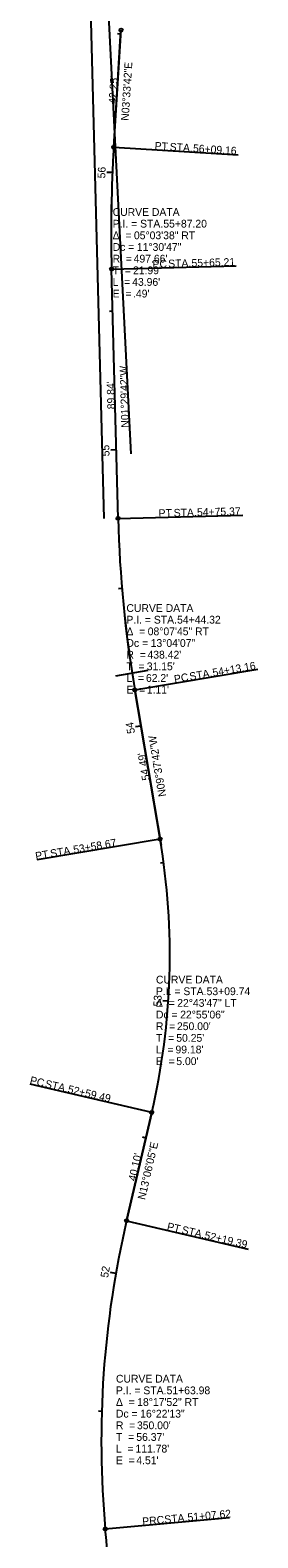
# Model space of a CAD drawing. Extents: x 152603 to 152802, y 326513 to 331516.
# Drawn here: x 152674 to 152757, y 330014 to 330557 of the extents above; entities that cross this region are included whole.
import ezdxf

# ---------------------------------------------------------------- set-up
doc = ezdxf.new("R2010")
doc.units = 0
for name, color, linetype in [('Default', 7, 'Continuous'), ('GE_P_Alignment', 7, 'Continuous'), ('GE_P_Alignment_100_Bearings', 7, 'Continuous'), ('GE_P_Alignment_100_Cardinal_Points', 7, 'Continuous'), ('GE_P_Alignment_100_Curve_Data', 7, 'Continuous'), ('GE_P_Alignment_100_Distances', 7, 'Continuous'), ('GE_P_Alignment_100_Stations', 7, 'Continuous'), ('PV_P_EOP', 7, 'Continuous'), ('SC_Scratch10', 7, 'Continuous'), ('SC_Scratch15', 7, 'Continuous')]:
    doc.layers.add(name, color=color, linetype=linetype)

msp = doc.modelspace()

# ---------------------------------------------------------------- linework, layer by layer
at = {"layer": 'Default'}
for p, q in [((152704.63, 330515.2), (152707.24, 330557.38)), ((152712.22, 330319.6), (152721.7, 330263.71)), ((152721.7, 330263.71), (152721.7, 330263.71)), ((152718.34, 330167.4), (152709.25, 330128.34))]:
    msp.add_line(p, q, dxfattribs=at)
for centre, radius, start, end in [((153203.68, 330484.32), 500, 176.4582, 181.4951), ((152474.85, 330224.07), 250, 346.8985, 9.6283), ((153050.14, 330049), 350, 166.8985, 185.1963)]:
    msp.add_arc(centre, radius, start, end, dxfattribs=at)
at = {"layer": 'GE_P_Alignment'}
for p, q in [((152704.63, 330515.2), (152707.26, 330557.38)), ((152704.63, 330515.2), (152707.26, 330557.38)), ((152704.63, 330515.2), (152707.26, 330557.38)), ((152706.19, 330381.46), (152703.84, 330471.27)), ((152706.19, 330381.46), (152703.84, 330471.27)), ((152706.19, 330381.46), (152703.85, 330471.27)), ((152706.19, 330381.46), (152703.85, 330471.27)), ((152706.19, 330381.46), (152703.85, 330471.27)), ((152721.33, 330265.88), (152712.22, 330319.6)), ((152721.33, 330265.88), (152712.22, 330319.6)), ((152721.33, 330265.88), (152712.22, 330319.6)), ((152721.33, 330265.88), (152712.22, 330319.6)), ((152721.33, 330265.88), (152712.22, 330319.6)), ((152709.25, 330128.34), (152718.34, 330167.4)), ((152709.25, 330128.34), (152718.34, 330167.4)), ((152709.25, 330128.34), (152718.34, 330167.4)), ((152709.25, 330128.34), (152718.34, 330167.4)), ((152709.25, 330128.34), (152718.34, 330167.4))]:
    msp.add_line(p, q, dxfattribs=at)
for centre, radius, start, end in [((153201.33, 330484.29), 497.66, 176.4383, 181.499), ((153201.33, 330484.29), 497.66, 176.4383, 181.499), ((153201.33, 330484.29), 497.66, 176.4383, 181.499), ((153144.04, 330392.89), 438, 181.4951, 189.6283), ((153144.04, 330392.89), 438, 181.4951, 189.6283), ((153144.46, 330392.93), 438.42, 181.499, 189.6283), ((153144.46, 330392.93), 438.42, 181.499, 189.6283), ((153144.46, 330392.93), 438.42, 181.499, 189.6283), ((152474.85, 330224.07), 250, 346.8985, 9.6283), ((152474.85, 330224.07), 250, 346.8985, 9.6283), ((152474.85, 330224.07), 250, 346.8985, 9.6283), ((152474.85, 330224.07), 250, 346.8985, 9.6283), ((153050.14, 330049), 350, 166.8985, 185.1963), ((153050.14, 330049), 350, 166.8985, 185.1963), ((153050.14, 330049), 350, 166.8985, 185.1963), ((153050.14, 330049), 350, 166.8985, 185.1963), ((153050.14, 330049), 350, 166.8985, 185.1963), ((151779.65, 329933.46), 925.74, 1.0016, 5.19633), ((151779.65, 329933.46), 925.74, 1.0016, 5.19633), ((151779.65, 329933.46), 925.74, 1.0016, 5.19633), ((151779.65, 329933.46), 925.74, 1.0016, 5.19633), ((151779.65, 329933.46), 925.74, 1.0016, 5.19633)]:
    msp.add_arc(centre, radius, start, end, dxfattribs=at)
at = {"layer": 'GE_P_Alignment_100_Cardinal_Points'}
for p, q in [((152704.63, 330515.2), (152749.54, 330512.41)), ((152703.84, 330471.27), (152748.82, 330472.45)), ((152706.19, 330381.46), (152751.18, 330382.64)), ((152712.22, 330319.6), (152756.58, 330327.13)), ((152721.33, 330265.88), (152676.96, 330258.35)), ((152718.34, 330167.4), (152674.52, 330177.6)), ((152709.25, 330128.34), (152753.08, 330118.14)), ((152701.58, 330017.3), (152746.4, 330021.38))]:
    msp.add_line(p, q, dxfattribs=at)
for centre in [(152707.26, 330557.38), (152704.63, 330515.2), (152703.84, 330471.27), (152706.19, 330381.46), (152712.22, 330319.6), (152721.33, 330265.88), (152718.34, 330167.4), (152709.25, 330128.34), (152701.58, 330017.3)]:
    msp.add_circle(centre, 0.6, dxfattribs=at)
at = {"layer": 'GE_P_Alignment_100_Stations'}
for p, q in [((152707.17, 330555.96), (152705.97, 330556.04)), ((152704.15, 330506.06), (152702.15, 330506.14)), ((152704.24, 330456.07), (152703.04, 330456.04)), ((152705.55, 330406.09), (152703.55, 330406.03)), ((152707.59, 330356.14), (152706.39, 330356.04)), ((152714.42, 330306.62), (152712.45, 330306.29)), ((152722.63, 330257.31), (152721.44, 330257.15)), ((152724.3, 330207.42), (152722.3, 330207.55)), ((152716.19, 330158.15), (152715.02, 330158.42)), ((152705.38, 330109.34), (152703.41, 330109.68)), ((152700.3, 330059.64), (152699.11, 330059.68))]:
    msp.add_line(p, q, dxfattribs=at)
at = {"layer": 'PV_P_EOP'}
for p, q in [((152701.19, 330381.36), (152695.26, 330608.53)), ((152705.37, 330324.65), (152717.08, 330326.76))]:
    msp.add_line(p, q, dxfattribs=at)
at = {"layer": 'SC_Scratch10'}
for p, q in [((152706.19, 330381.46), (152703.85, 330471.27)), ((152721.33, 330265.88), (152712.22, 330319.6)), ((152709.25, 330128.34), (152718.34, 330167.4))]:
    msp.add_line(p, q, dxfattribs=at)
for centre, radius, start, end in [((153144.04, 330392.89), 438, 181.4951, 189.6283), ((152474.85, 330224.07), 250, 346.8985, 9.6283), ((153050.14, 330049), 350, 166.8985, 185.1963), ((151779.65, 329933.46), 925.74, 1.0016, 5.19633)]:
    msp.add_arc(centre, radius, start, end, dxfattribs=at)
at = {"layer": 'SC_Scratch15'}
msp.add_line((152710.95, 330404.74), (152684.39, 330922.71), dxfattribs=at)

# ---------------------------------------------------------------- texts
at = {"layer": 'GE_P_Alignment_100_Bearings'}
for s, rotation, p in [('N03°33\'42"E', 86.4383, (152710.03, 330524.65)), ('N01°29\'42"W', 91.4951, (152710.14, 330414.18)), ('N09°37\'42"W', 99.6283, (152723.57, 330281.4)), ('N13°06\'05"E', 76.8985, (152715.9, 330135.71))]:
    msp.add_text(s, height=2.8, rotation=rotation, dxfattribs=at).set_placement(p)
at = {"layer": 'GE_P_Alignment_100_Cardinal_Points'}
for s, rotation, p in [('PT', 356.4383, (152719.31, 330514.33)), (' STA. ', 356.4383, (152723.71, 330514.06)), ('56+09.16', 356.4383, (152733.14, 330513.47)), ('PC', 1.499, (152718.66, 330471.7)), (' STA. ', 1.499, (152723.24, 330471.82)), ('55+65.21', 1.499, (152732.69, 330472.07)), ('PT', 1.4951, (152720.83, 330381.89)), (' STA. ', 1.4951, (152725.24, 330382)), ('54+75.37', 1.4951, (152734.69, 330382.25)), ('54+13.16', 9.6283, (152740.46, 330324.44)), ('PC', 9.6283, (152726.62, 330322.09)), (' STA. ', 9.6283, (152731.14, 330322.86)), ('53+58.67', 9.6283, (152690.27, 330260.65)), ('PT', 9.6283, (152676.6, 330258.33)), (' STA. ', 9.6283, (152680.96, 330259.07)), ('PC', 346.8985, (152674.19, 330177.72)), (' STA. ', 346.8985, (152678.65, 330176.68)), ('52+59.49', 346.8985, (152687.86, 330174.53)), ('PT', 346.8985, (152723.62, 330125.04)), (' STA. ', 346.8985, (152727.92, 330124.04)), ('52+19.39', 346.8985, (152737.12, 330121.89)), ('PRC', 5.1963, (152715.04, 330018.57)), (' STA. ', 5.1963, (152721.95, 330019.19)), ('51+07.62', 5.1963, (152731.36, 330020.05))]:
    msp.add_text(s, height=2.8, rotation=rotation, dxfattribs=at).set_placement(p)
at = {"layer": 'GE_P_Alignment_100_Curve_Data'}
for s, p in [('CURVE DATA', (152704.24, 330490.44)), ('P.I. = STA. ', (152704.24, 330486.24)), ('55+87.20', (152722.5, 330486.24)), ('Δ  = ', (152704.24, 330482.04)), ('05°03\'38" RT', (152711.91, 330482.04)), ('Dc = ', (152704.24, 330477.84)), ('R  = ', (152704.24, 330473.64)), ("497.66'", (152711.82, 330473.64)), ('11°30\'47"', (152712.97, 330477.84)), ('T  = ', (152704.24, 330469.44)), ("21.99'", (152711.57, 330469.44)), ('L  = ', (152704.24, 330465.24)), ("43.96'", (152711.28, 330465.24)), ('E  = ', (152704.24, 330461.04)), (".49'", (152711.58, 330461.04)), ('CURVE DATA', (152709.2, 330347.73)), ('P.I. = STA. ', (152709.2, 330343.53)), ('54+44.32', (152727.47, 330343.53)), ('Δ  = ', (152709.2, 330339.33)), ('08°07\'45" RT', (152716.88, 330339.33)), ('Dc = ', (152709.2, 330335.13)), ('13°04\'07"', (152717.94, 330335.13)), ('T  = ', (152709.2, 330326.73)), ('R  = ', (152709.2, 330330.93)), ("31.15'", (152716.54, 330326.73)), ("438.42'", (152716.79, 330330.93)), ('L  = ', (152709.2, 330322.53)), ("62.2'", (152716.24, 330322.53)), ('E  = ', (152709.2, 330318.33)), ("1.11'", (152716.54, 330318.33)), ('CURVE DATA', (152719.84, 330213.84)), ('P.I. = STA. ', (152719.84, 330209.64)), ('53+09.74', (152738.1, 330209.64)), ('Δ  = ', (152719.84, 330205.44)), ('Dc = ', (152719.84, 330201.24)), ('22°43\'47" LT', (152727.51, 330205.44)), ('22°55\'06"', (152728.58, 330201.24)), ('R  = ', (152719.84, 330197.04)), ("250.00'", (152727.42, 330197.04)), ('T  = ', (152719.84, 330192.84)), ("50.25'", (152727.17, 330192.84)), ('L  = ', (152719.84, 330188.64)), ("99.18'", (152726.88, 330188.64)), ('E  = ', (152719.84, 330184.44)), ("5.00'", (152727.18, 330184.44)), ('CURVE DATA', (152705.42, 330070.02)), ('P.I. = STA. ', (152705.42, 330065.82)), ('51+63.98', (152723.68, 330065.82)), ('Δ  = ', (152705.42, 330061.62)), ('18°17\'52" RT', (152713.09, 330061.62)), ('Dc = ', (152705.42, 330057.42)), ('16°22\'13"', (152714.16, 330057.42)), ('T  = ', (152705.42, 330049.02)), ('R  = ', (152705.42, 330053.22)), ("56.37'", (152712.76, 330049.02)), ("350.00'", (152713, 330053.22)), ('L  = ', (152705.42, 330044.82)), ("111.78'", (152712.46, 330044.82)), ('E  = ', (152705.42, 330040.62)), ("4.51'", (152712.76, 330040.62))]:
    msp.add_text(s, height=2.8, dxfattribs=at).set_placement(p)
at = {"layer": 'GE_P_Alignment_100_Distances'}
for s, rotation, p in [("42.25'", 86.4383, (152705.56, 330530.74)), ("89.84'", 91.4951, (152705.12, 330420.81)), ("54.49'", 99.6283, (152717.66, 330287.25)), ("40.10'", 76.8985, (152712.5, 330142.46))]:
    msp.add_text(s, height=2.8, rotation=rotation, dxfattribs=at).set_placement(p)
at = {"layer": 'GE_P_Alignment_100_Stations'}
for s, rotation, p in [('56', 87.4932, (152701.55, 330503.93)), ('55', 91.4951, (152703.11, 330403.83)), ('54', 99.6283, (152712.31, 330304.08)), ('53', 86.1816, (152721.66, 330205.43)), ('52', 80.0728, (152702.55, 330107.64))]:
    msp.add_text(s, height=2.8, rotation=rotation, dxfattribs=at).set_placement(p)

doc.saveas('drawing.dxf')
